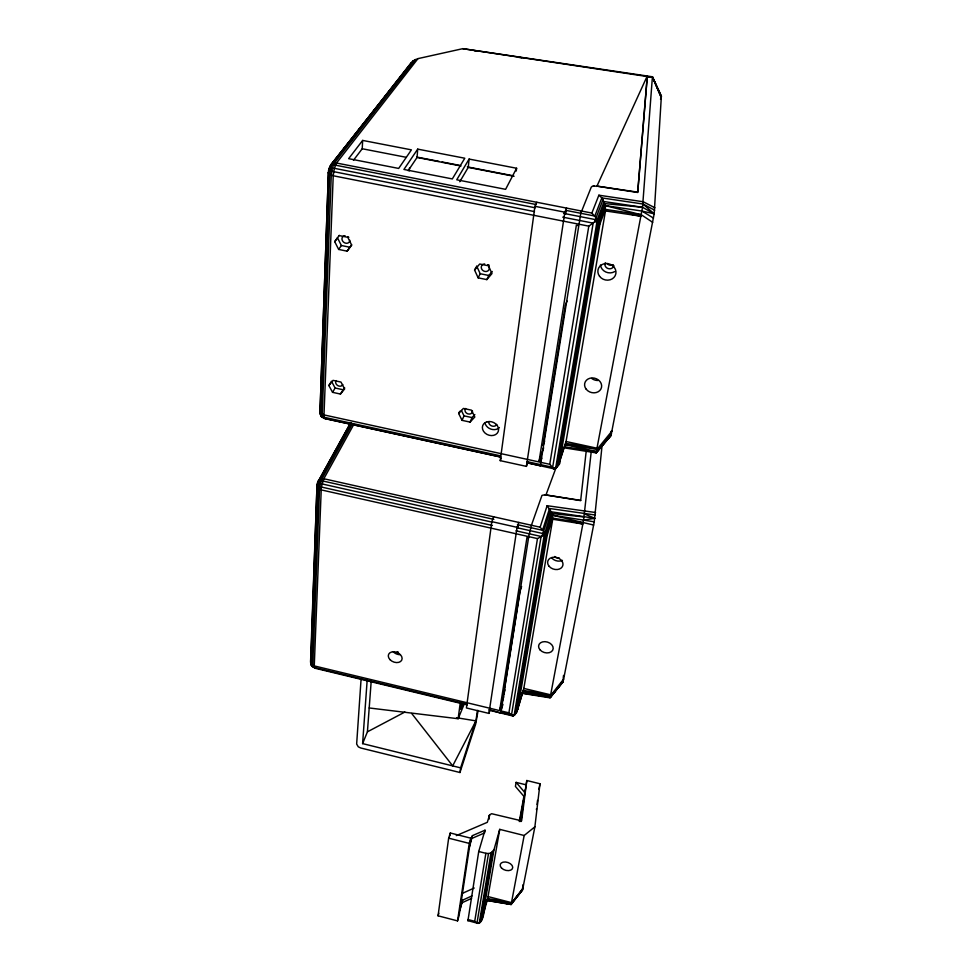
<?xml version="1.0" encoding="UTF-8"?>
<svg xmlns="http://www.w3.org/2000/svg" width="972" height="972" viewBox="0 0 972 972"><rect width="100%" height="100%" fill="white"/><g stroke="black" fill="none" stroke-linecap="round" stroke-linejoin="round"><path stroke-width="1.46" d="M527.043 462.83L553.991 468.808L549.739 464.3L324.004 414.91L320.007 412.31L328.427 172.263L320.007 412.31L321.404 416.636L324.587 418.543L500.434 457.022M312.644 666.051L312.036 666.428L311.198 664.982L310.663 660.668L310.894 664.532L314.794 668.177L467.24 704.931M320.991 415.056L319.776 412.505L319.812 409.795L320.092 414.108L321.404 416.636L325.377 418.604L500.823 456.986M353.492 160.246L362.228 148.752L362.653 140.418L411.423 149.858L398.666 168.435L348.644 158.667L362.653 140.418M562.824 447.642L596.237 452.879L611.036 435.335L654.18 213.828L661.373 96.046L652.419 76.776L462.781 48.673L417.972 58.624L413.197 60.786L331.075 164.56L328.767 169.687L331.075 164.56L413.197 60.786M361.098 678.723L356.651 744.066L358.291 746.824L360.648 747.966L459.963 772.509L475.709 723.946L478.103 710.471M492.391 525.5L321.331 487.021L317.419 485.441L317.285 483.57L319.241 479.536L323.834 478.746L540.14 527.213L547.151 535.463L517.712 709.414L516.241 713.241L512.718 715.939L489.232 710.228M511.126 903.656L511.065 904.507L487.154 900.509M459.963 772.509L460.607 767.856L362.605 743.616L367.173 680.121M362.605 743.616L367.416 731.831L371.231 680.74M409.309 170.89L409.528 167.864M408.155 170.708L417.061 157.452L417.717 149.129L464.798 158.229L452.32 178.921L403.915 169.456L417.717 149.129M515.196 714.311L512.718 715.939L508.903 712.841L314.26 665.905L311.562 664.423L310.821 663.269L317.006 485.611L310.566 661.993L310.894 664.532L311.696 664.666M520.761 693.109L550.006 697.835L562.97 681.882L563.031 679.938M610.878 434.253L611.145 431.228M328.342 173.028L328.572 170.635L534.479 211.592M562.897 681.494L550.006 697.835L562.97 681.882L563.651 679.088L594.244 521.818L602.13 445.018M316.908 486.62L317.127 484.36M459.768 181.74L468.249 167.378L469.099 159.068L516.606 168.253L516.254 171.023M591.268 451.336L583.589 520.117L550.188 697.288L521.527 692.939M596.115 452.806L611.036 435.335L596.115 452.806L642.528 207.279L652.419 76.776L661.057 97.042L660.535 99.363M563.201 678.432L563.529 675.431M468.285 919.901L467.933 920.751L478.734 851.496L484.992 830.21L472.441 835.628L470.011 843.684M586.347 449.842L580.661 500.629L544.83 494.797L541.975 495.38L531.417 525.269M537.03 804.561L537.516 800.406M522.596 889.745L511.065 904.507L522.596 889.745L534.879 826.832L539.982 783.76L526.812 780.516L524.26 796.773L515.415 786.421L516.12 782.375L526.022 784.817M522.997 884.751L522.45 889.356L519.838 892.648M526.812 780.516L521.624 820.842L491.625 813.71L489.609 814.888L487.3 822.324L456.293 835.616M520.931 821.583L523.847 798.984L519.826 820.939M524.771 792.824L525.111 790.175M369.202 707.968L458.152 718.721L460.327 702.197M461.129 703.801L460.619 709.244L463.085 703.497M438.056 915.818L448.651 838.168L450.303 832.992L470.849 838.18L459.076 915.685L457.545 920.885L438.056 915.818L438.858 913.23M493.642 516.8L491.832 521.66L466.414 707.968L488.94 713.412L490.167 709.548M528.1 461.603L526.387 466.378L500.228 460.655L534.94 206.319L536.848 202.273M449.927 835.75L450.303 832.992M477.422 710.447L475.928 720.884L460.607 767.856M457.545 920.885L469.269 843.392L470.849 838.18M488.94 713.412L517.092 527.334L518.793 522.426M526.387 466.378L564.854 212.188L566.603 208.105M517.967 527.881L518.38 525.159M565.74 213.779L566.166 210.948M459.829 910.715L462.587 900.169L471.942 895.917M469.598 846.418L472.441 835.628M502.961 704.336L501.212 710.01L499.802 709.669L526.994 537.382L528.574 537.735M541.805 458.189L540.821 461.032L539.168 460.679L576.347 225.285L578.206 225.65M484.992 830.21L484.554 832.943L472.028 838.362M488.807 818.533L489.293 815.532M488.88 819.384L489.609 814.888M534.879 826.832L524.163 835.495L499.73 829.359L487.567 899.307C483.777 901.202 485.113 930.581 474.725 921.286L485.866 853.307L478.734 851.496M508.903 712.841L537.48 538.597L545.401 534.321L552.011 513.544L547.127 505.707L540.14 527.213M549.739 464.3L588.801 226.148L594.378 222.151L598.169 220.923L604.742 203.598L601.838 197.911L598.874 195.202L591.875 213.062L597.379 219.271L599.967 223.888L559.775 461.336C561.852 464.993 550.006 471.359 556.725 467.398L557.782 464.179M545.875 495.185L556.458 466.572M596.808 186.43L647.231 76.023M476.997 923.011L488.515 853.55L490.982 852.954L493.97 849.747L499.73 829.359M477.531 923.169L479.245 923.036L490.982 852.954M502.597 712.865L514.139 715.38L544.259 534.928L551.476 511.843L594.828 518.283L583.589 520.117L552.546 515.233L552.011 513.544L584.099 516.958M553.991 468.808L555.62 468.322L597.379 219.271L604.122 201.569L642.528 207.279L654.18 213.828L641.921 211.046L605.374 205.614L604.742 203.598L642.528 207.279M536.398 809.567L536.544 808.716M467.811 920.618L478.115 923.4L480.156 922.355L491.941 852.286M515.063 714.736L545.401 534.321M556.725 467.398L598.169 220.923M492.889 851.618L481.176 921.055L487.567 899.307L511.381 903.28L522.887 888.372M482.464 917.689L493.97 849.747M517.712 709.414L523.811 688.419L552.789 518.829M630.707 214.217L640.985 216.221L605.155 210.888L605.374 205.614L641.265 214.739L652.686 222.333M559.775 461.336L566.068 441.519L605.75 209.32L605.155 210.888M519.279 821.583L523.92 796.299M524.467 793.322L525.014 790.345M524.163 835.495L511.151 904.385L486.304 900.291M538.889 789.458L539.982 783.76M328.548 170.756L330.115 166.127L411.326 62.487M317.091 484.882L317.856 483.291L321.963 483.91L491.601 522.025M594.378 222.151L602.98 199.746M542.133 535.669L550.517 510.166M462.781 48.673L647.255 76.533L637.741 192.152L596.857 186.114L592.288 186.296L591.243 187.171L580.794 213.281L540.311 465.819L541.161 464.458M480.156 922.355L481.079 919.05M460.206 908.225L462.587 900.169M531.405 525.257L528.744 536.641L500.859 712.549L511.479 715.1L541.112 536.459L515.986 530.809M515.61 712.889L516.885 708.612M505.124 689.901L503.375 695.502L519.801 592.07L521.6 586.517M499.802 709.669L503.8 696.754M547.151 535.463L552.631 518.137L552.546 515.233L593.649 525.05M661.373 96.046L661.057 97.042L652.419 76.776M552.546 515.233L546.349 534.758L516.241 713.241L523.082 691.274L550.517 695.697L563.651 679.088M563.845 448.056L558.086 465.685L599.226 221.908L605.374 205.614M565.923 210.377L580.806 213.293L581.548 211.046M539.168 460.679L543.64 447.825M544.648 441.057L543.154 445.334L565.4 305.196L567.004 301.004M317.82 481.978L317.516 482.841L350.637 422.686M599.967 223.888L605.41 209.393L641.265 214.739M500.228 460.655L501.151 458.274M478.115 923.4L480.277 921.93M458.152 718.721L464.798 702.647M459.683 411.302L458.687 413.525L462.04 420.341L470.084 422.079L472.028 417.583L474.858 414.546M462.04 420.341L464.033 415.858L461.36 410.427M612.044 430.961L597.002 449.416L565.267 444.52L564.295 446.707L596.541 451.688L611.036 435.335M476.134 266.996L474.579 270.07L478.139 277.846L486.814 279.608L488.819 275.477L492.257 271.48M478.139 277.846L480.192 273.727L476.657 265.976M516.606 168.253L505.598 189.333L456.743 179.784L469.099 159.068M353.857 424.351L323.834 478.746L321.331 487.021L314.26 665.905L314.357 667.533L315.499 667.715M352.228 424.12L322.084 478.576L319.654 486.559L312.753 665.322L312.85 666.913L313.956 667.096M350.831 422.711L317.953 481.845L319.241 479.536M351.208 423.525L320.493 478.844L318.306 486.012L311.66 665.881L314.357 667.533L467.095 704.348M342.946 389.711L335.121 388.022L331.464 381.231L328.876 385.52L332.558 392.336L340.419 394.037L344.635 387.67M332.558 392.336L335.121 388.022M310.712 661.397L310.846 663.317L311.733 662.199M310.821 661.567L311.392 660.802M349.798 247.228L341.379 245.515L337.466 237.775L334.708 241.676L338.657 249.44L347.113 251.165L351.621 244.81M338.657 249.44L341.379 245.515M334.708 241.676L339.277 235.346M347.113 251.165L351.694 245.114L347.769 237.302L339.252 235.576M417.972 58.624L336.506 163.029L334.332 168.314L333.226 175.762L324.004 414.91L324.101 417.255L325.377 418.604M415.481 59.462L334.429 162.931L332.327 168.047L331.27 175.252L322.267 414.327L322.364 416.599L323.591 417.899M333.25 163.223L335.097 160.866M336.956 158.497L338.803 156.14M349.932 141.961L352.715 138.413M354.561 136.056L356.42 133.686M370.32 115.972L374.038 111.245M375.885 108.876L377.743 106.519M389.796 91.161L399.055 79.34M511.989 902.551L518.1 894.848M563.225 681.044L550.188 697.288L523.082 691.274M328.876 385.52L333.068 380.368L340.978 382.069L344.647 388.922L340.419 394.037M611.461 433.743L596.541 451.688L565.267 444.52M512.062 902.526L522.438 890.085M549.994 697.264L562.97 681.882M474.579 270.07L479.706 264.007L488.442 265.769L491.978 273.594L486.814 279.608M597.185 450.328L599.141 448.031M607.937 437.704L609.906 435.407M458.687 413.525L463.389 408.422L471.481 410.16L474.822 417.012L470.084 422.079M555.62 468.322L556.847 467.01M328.913 168.958L331.537 165.349L335.364 165.155L536.18 204.545M554.004 468.504L555.547 467.982M367.416 731.831L404.887 712.039M462.198 902.672L471.554 898.407M462.137 893.475L474.215 888.019M512.694 715.805L514.139 715.38M516.679 527.65L543.117 533.592L544.697 533.081M563.578 213.366L595.557 219.636L597.379 219.271M540.335 465.746L527.371 462.781M593.224 186.041L594.354 185.919M320.408 413.173L319.861 410.828M595.593 512.511L547.127 505.707M485.866 853.307L488.515 853.55M517.444 524.661L542.546 530.287L549.569 508.49L595.301 515.014M512.086 715.38L513.362 715.526M544.83 494.809L580.709 500.386M648.3 76.97L650.888 77.347M598.874 195.202L643.233 201.763L654.934 207.789M654.691 210.207L642.99 204.011L601.838 197.911L594.828 216.039L580.794 213.281M474.093 50.641L477.07 51.091M518.805 57.397L521.794 57.846M565.473 443.341L597.221 448.25L566.068 441.519M596.857 186.126L637.681 192.48L647.255 76.533L652.455 77.286L661.434 96.532M583.091 522.924L552.631 518.137L552.448 519.218L582.884 524.005L571.512 521.466M583.589 520.117L594.244 521.818M523.228 690.399L550.674 694.822L523.811 688.419M456.561 717.713L475.928 720.884L452.697 765.863L411.703 713.484M487.689 898.638L511.503 902.624L488.236 896.634M416.806 157.075L439.101 161.401M442.078 161.972L459.914 165.434M467.338 166.88L513.41 175.823M417.061 157.452L461.032 165.981M468.249 167.378L514.079 176.284M362.228 148.752L406.381 157.343M591.875 213.062L336.506 163.029L332.558 163.466L331.537 165.349L329.702 174.571L320.979 415.518L324.101 417.255L500.349 455.795M534.94 206.319L564.854 212.188M535.293 207.801L334.332 168.314L329.484 168.375L328.961 170.963L328.694 173.818L333.226 175.762L588.801 226.148M562.752 217.157L593.163 223.135L552.655 467.301L527.006 461.615M480.192 273.727L488.819 275.477M487.567 899.307L511.151 904.385M464.033 415.858L472.028 417.583M493.849 519.376L322.85 481.006L318.476 481.274L317.419 485.441L317.2 487.616L321.039 489.852L537.48 538.597M491.832 521.66L517.092 527.334M553.335 467.751L554.781 468.091M489.135 709.657L500.945 713.108M448.651 838.168L469.269 843.392M467.933 919.524L474.725 921.286M552.898 468.443L554.125 468.771M584.524 513.969L594.828 518.283M641.921 211.046L653.476 218.093M642.99 204.011L654.18 213.828M516.12 782.375L525.002 792.727M543.117 533.592L544.259 534.928M542.947 534.381L543.518 535.05M595.557 219.636L596.869 221.397M595.35 220.583L596.006 221.47M311.004 661.446L311.198 663.098M398.192 652.005A3.779 2.685 22.1 0 1 397.269 651.69M399.759 654.678A7.132 5.067 22.1 0 1 393.271 651.775M559.264 558.013A3.912 3.025 16.8 0 1 554.757 556.506M562.411 560.394A7.764 6.002 16.8 0 1 551.744 557.977M489.11 265.089A4.143 3.657 29.8 0 1 488.053 265.004M472.441 410.743A3.876 3.183 24.2 0 1 467.86 413.853A3.876 3.183 24.2 0 1 465.661 408.483M349.847 240.291A4.192 3.536 38.9 0 1 346.068 243.255A4.192 3.536 38.9 0 1 341.998 239.343A4.192 3.536 38.9 0 1 345.048 235.686M348.025 236.658A4.192 3.536 38.9 0 1 348.814 237.423M487.701 264.919A4.18 3.681 29.6 0 1 487.859 270.933A4.18 3.681 29.6 0 1 481.59 268.867A4.18 3.681 29.6 0 1 484.676 263.922M342.8 384.511A3.864 3.086 31.5 0 1 337.77 385.58A3.864 3.086 31.5 0 1 336.203 380.623M499.377 427.546A8.262 6.78 22.5 0 1 490.969 429.138A8.262 6.78 22.5 0 1 484.931 422.735M496.765 424.424A4.277 3.499 22.5 0 1 491.893 426.015A4.277 3.499 22.5 0 1 488.746 421.751M613.235 264.651A4.544 4.119 17 0 1 606.953 263.388M613.867 265.55A4.556 4.131 17.1 0 1 608.095 268.564A4.556 4.131 17.1 0 1 605.264 262.744M597.914 380.477A8.529 7.302 16.2 0 1 591.741 378.448M614.644 271.613A9.064 8.201 17.1 0 1 600.465 265.028M487.179 421.775L485.368 422.504A8.323 6.804 22.4 0 0 486.911 434.375A8.323 6.804 22.4 0 0 498.587 429.685A8.323 6.804 22.4 0 0 487.179 421.775M501.503 868.02A6.464 4.082 17 0 0 512.293 868.895A6.464 4.082 17 0 0 505.549 861.994A6.464 4.082 17 0 0 501.503 868.02M389.979 659.636A7.181 5.067 22.1 0 0 401.752 660.11A7.181 5.067 22.1 0 0 393.879 651.762A7.181 5.067 22.1 0 0 389.979 659.636M540.055 649.879A7.46 5.455 16.6 0 0 552.631 650.341A7.46 5.455 16.6 0 0 544.964 641.654A7.46 5.455 16.6 0 0 540.055 649.879M549.156 566.336A7.825 6.014 16.8 0 0 562.387 566.603A7.825 6.014 16.8 0 0 554.38 557.187A7.825 6.014 16.8 0 0 549.156 566.336M586.201 389.225A8.651 7.351 16.4 0 0 600.927 389.007A8.651 7.351 16.4 0 0 592.227 377.926A8.651 7.351 16.4 0 0 586.201 389.225M599.542 276.291A9.149 8.25 17.2 0 0 615.179 275.72A9.149 8.25 17.2 0 0 606.018 263.521A9.149 8.25 17.2 0 0 599.542 276.291"/></g></svg>
